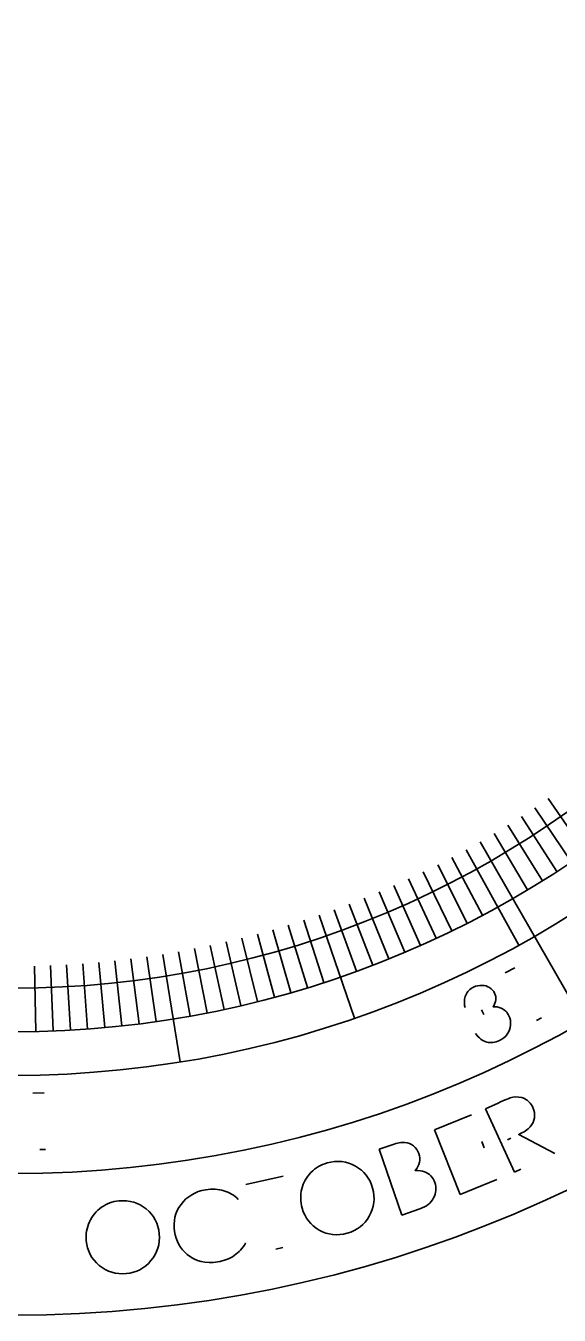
# Model space of a CAD drawing. Header units: inches. Extents: x 1 to 7, y 1 to 7.
# Drawn here: x 4.029 to 5.252, y 1.05 to 4.007 of the extents above; entities that cross this region are included whole.
import ezdxf

# ---------------------------------------------------------------- set-up
doc = ezdxf.new("R2010")
doc.units = ezdxf.units.IN
doc.header["$MEASUREMENT"] = 0
doc.layers.add('Layer 1', color=7, linetype='Continuous', lineweight=0)

# ---------------------------------------------------------------- blocks, each defined once
blk = doc.blocks.new('Block_51')
at = {"layer": 'Layer 1', "color": 1, "lineweight": 35, "true_color": 0xff0000}
for points in [[(4.045, 1.5591), (4.045, 1.5591), (4.0705, 1.5598), (4.0705, 1.5598)], [(4.0737, 1.4301), (4.0737, 1.4301), (4.0609, 1.4298), (4.0609, 1.4298)]]:
    blk.add_open_spline(points, degree=3, dxfattribs=at)
blk = doc.blocks.new('Block_50')
at = {"layer": 'Layer 1'}
blk.add_blockref('Block_51', (0, 0), dxfattribs=at)
blk = doc.blocks.new('Block_53')
at = {"layer": 'Layer 1', "color": 1, "lineweight": 35, "true_color": 0xff0000}
for points in [[(5.128, 1.8349), (5.128, 1.8349), (5.1505, 1.8468), (5.1505, 1.8468)], [(5.2112, 1.7322), (5.2112, 1.7322), (5.1998, 1.7262), (5.1998, 1.7262)]]:
    blk.add_open_spline(points, degree=3, dxfattribs=at)
blk = doc.blocks.new('Block_52')
at = {"layer": 'Layer 1'}
blk.add_blockref('Block_53', (0, 0), dxfattribs=at)
blk = doc.blocks.new('Block_55')
at = {"layer": 'Layer 1', "color": 1, "lineweight": 35, "true_color": 0xff0000}
for points, knots in [([(5.0361, 1.756), (5.0361, 1.756), (5.0361, 1.756), (5.0361, 1.756), (5.0336, 1.7667), (5.0342, 1.7761), (5.0378, 1.7843), (5.0378, 1.7843), (5.0378, 1.7843), (5.0378, 1.7843), (5.0378, 1.7843), (5.0378, 1.7843), (5.0378, 1.7843), (5.0415, 1.7924), (5.0475, 1.7985), (5.0558, 1.8025), (5.0558, 1.8025), (5.0558, 1.8025), (5.0558, 1.8025), (5.0558, 1.8025), (5.0558, 1.8025), (5.0558, 1.8025), (5.0619, 1.8054), (5.0683, 1.8068), (5.0749, 1.8065), (5.0749, 1.8065), (5.0749, 1.8065), (5.0749, 1.8065), (5.0749, 1.8065), (5.0749, 1.8065), (5.0749, 1.8065), (5.0815, 1.8063), (5.0874, 1.8045), (5.0925, 1.8012), (5.0925, 1.8012), (5.0925, 1.8012), (5.0925, 1.8012), (5.0925, 1.8012), (5.0925, 1.8012), (5.0925, 1.8012), (5.0977, 1.7979), (5.1015, 1.7936), (5.104, 1.7885), (5.104, 1.7885), (5.104, 1.7885), (5.104, 1.7885), (5.104, 1.7885), (5.104, 1.7885), (5.104, 1.7885), (5.1088, 1.7784), (5.1077, 1.7681), (5.1005, 1.7574), (5.1005, 1.7574), (5.1005, 1.7574), (5.1005, 1.7574), (5.1005, 1.7574), (5.1005, 1.7574), (5.1005, 1.7574), (5.1072, 1.7578), (5.1134, 1.7567), (5.1191, 1.754), (5.1191, 1.754), (5.1191, 1.754), (5.1191, 1.754), (5.1191, 1.754), (5.1191, 1.754), (5.1191, 1.754), (5.1272, 1.7503), (5.1331, 1.7445), (5.1368, 1.7369), (5.1368, 1.7369), (5.1368, 1.7369), (5.1368, 1.7369), (5.1368, 1.7369), (5.1368, 1.7369), (5.1368, 1.7369), (5.1399, 1.7302), (5.1412, 1.7231), (5.1406, 1.7154), (5.1406, 1.7154), (5.1406, 1.7154), (5.1406, 1.7154), (5.1406, 1.7154), (5.1406, 1.7154), (5.1406, 1.7154), (5.14, 1.7077), (5.1375, 1.7008), (5.133, 1.6946), (5.133, 1.6946), (5.133, 1.6946), (5.133, 1.6946), (5.133, 1.6946), (5.133, 1.6946), (5.133, 1.6946), (5.1286, 1.6884), (5.1226, 1.6835), (5.1151, 1.6799), (5.1151, 1.6799), (5.1151, 1.6799), (5.1151, 1.6799), (5.1151, 1.6799), (5.1151, 1.6799), (5.1151, 1.6799), (5.1051, 1.6751), (5.0953, 1.6739), (5.0858, 1.6765), (5.0858, 1.6765), (5.0858, 1.6765), (5.0858, 1.6765), (5.0858, 1.6765), (5.0858, 1.6765), (5.0858, 1.6765), (5.0763, 1.679), (5.0678, 1.6854), (5.0603, 1.6957), (5.0603, 1.6957), (5.0603, 1.6957), (5.0603, 1.6957)], [0, 0, 0, 0, 1, 1, 1, 2, 2, 2, 3, 3, 3, 4, 4, 4, 5, 5, 5, 6, 6, 6, 7, 7, 7, 8, 8, 8, 9, 9, 9, 10, 10, 10, 11, 11, 11, 12, 12, 12, 13, 13, 13, 14, 14, 14, 15, 15, 15, 16, 16, 16, 17, 17, 17, 18, 18, 18, 19, 19, 19, 20, 20, 20, 21, 21, 21, 22, 22, 22, 23, 23, 23, 24, 24, 24, 25, 25, 25, 26, 26, 26, 27, 27, 27, 28, 28, 28, 29, 29, 29, 30, 30, 30, 31, 31, 31, 32, 32, 32, 33, 33, 33, 34, 34, 34, 35, 35, 35, 36, 36, 36, 37, 37, 37, 38, 38, 38, 39, 39, 39, 39]), ([(5.0792, 1.7394), (5.0792, 1.7394), (5.0792, 1.7394), (5.0792, 1.7394), (5.0792, 1.7394), (5.074, 1.7501), (5.074, 1.7501), (5.074, 1.7501), (5.074, 1.7501), (5.074, 1.7501)], [0, 0, 0, 0, 1, 1, 1, 2, 2, 2, 3, 3, 3, 3])]:
    blk.add_open_spline(points, degree=3, knots=knots, dxfattribs=at)
blk = doc.blocks.new('Block_54')
at = {"layer": 'Layer 1'}
blk.add_blockref('Block_55', (0, 0), dxfattribs=at)
blk = doc.blocks.new('Block_158')
at = {"layer": 'Layer 1', "color": 1, "lineweight": 35, "true_color": 0xff0000}
blk.add_open_spline([(4.2424, 1.3122), (4.2424, 1.3122), (4.2424, 1.3122), (4.2424, 1.3122), (4.2665, 1.3144), (4.2874, 1.3082), (4.305, 1.2936), (4.305, 1.2936), (4.305, 1.2936), (4.305, 1.2936), (4.305, 1.2936), (4.305, 1.2936), (4.305, 1.2936), (4.3227, 1.279), (4.3326, 1.26), (4.3347, 1.2365), (4.3347, 1.2365), (4.3347, 1.2365), (4.3347, 1.2365), (4.3347, 1.2365), (4.3347, 1.2365), (4.3347, 1.2365), (4.3368, 1.2132), (4.3305, 1.1928), (4.3158, 1.1751), (4.3158, 1.1751), (4.3158, 1.1751), (4.3158, 1.1751), (4.3158, 1.1751), (4.3158, 1.1751), (4.3158, 1.1751), (4.3011, 1.1574), (4.2821, 1.1475), (4.2589, 1.1454), (4.2589, 1.1454), (4.2589, 1.1454), (4.2589, 1.1454), (4.2589, 1.1454), (4.2589, 1.1454), (4.2589, 1.1454), (4.2353, 1.1433), (4.2147, 1.1495), (4.197, 1.1642), (4.197, 1.1642), (4.197, 1.1642), (4.197, 1.1642), (4.197, 1.1642), (4.197, 1.1642), (4.197, 1.1642), (4.1793, 1.1789), (4.1695, 1.1977), (4.1674, 1.2206), (4.1674, 1.2206), (4.1674, 1.2206), (4.1674, 1.2206), (4.1674, 1.2206), (4.1674, 1.2206), (4.1674, 1.2206), (4.166, 1.2358), (4.1684, 1.2503), (4.1746, 1.264), (4.1746, 1.264), (4.1746, 1.264), (4.1746, 1.264), (4.1746, 1.264), (4.1746, 1.264), (4.1746, 1.264), (4.1808, 1.2778), (4.19, 1.2889), (4.2021, 1.2974), (4.2021, 1.2974), (4.2021, 1.2974), (4.2021, 1.2974), (4.2021, 1.2974), (4.2021, 1.2974), (4.2021, 1.2974), (4.2141, 1.306), (4.2276, 1.3109), (4.2424, 1.3122)], degree=3, knots=[0, 0, 0, 0, 1, 1, 1, 2, 2, 2, 3, 3, 3, 4, 4, 4, 5, 5, 5, 6, 6, 6, 7, 7, 7, 8, 8, 8, 9, 9, 9, 10, 10, 10, 11, 11, 11, 12, 12, 12, 13, 13, 13, 14, 14, 14, 15, 15, 15, 16, 16, 16, 17, 17, 17, 18, 18, 18, 19, 19, 19, 20, 20, 20, 21, 21, 21, 22, 22, 22, 23, 23, 23, 24, 24, 24, 25, 25, 25, 26, 26, 26, 26], dxfattribs=at)
blk = doc.blocks.new('Block_160')
at = {"layer": 'Layer 1', "color": 1, "lineweight": 35, "true_color": 0xff0000}
blk.add_lwpolyline([(4.516, 1.3157)], dxfattribs=at)
blk.add_open_spline([(4.5324, 1.2149), (4.5324, 1.2149), (4.5324, 1.2149), (4.5324, 1.2149), (4.5262, 1.2036), (4.5177, 1.1943), (4.5068, 1.1869), (4.5068, 1.1869), (4.5068, 1.1869), (4.5068, 1.1869), (4.5068, 1.1869), (4.5068, 1.1869), (4.5068, 1.1869), (4.496, 1.1795), (4.4833, 1.1746), (4.4688, 1.1723), (4.4688, 1.1723), (4.4688, 1.1723), (4.4688, 1.1723), (4.4688, 1.1723), (4.4688, 1.1723), (4.4688, 1.1723), (4.4412, 1.1678), (4.418, 1.1734), (4.3991, 1.1892), (4.3991, 1.1892), (4.3991, 1.1892), (4.3991, 1.1892), (4.3991, 1.1892), (4.3991, 1.1892), (4.3991, 1.1892), (4.3832, 1.2025), (4.3735, 1.2201), (4.3699, 1.242), (4.3699, 1.242), (4.3699, 1.242), (4.3699, 1.242), (4.3699, 1.242), (4.3699, 1.242), (4.3699, 1.242), (4.3662, 1.2651), (4.3711, 1.2858), (4.3847, 1.3042), (4.3847, 1.3042), (4.3847, 1.3042), (4.3847, 1.3042), (4.3847, 1.3042), (4.3847, 1.3042), (4.3847, 1.3042), (4.3983, 1.3226), (4.4173, 1.3337), (4.4416, 1.3377), (4.4416, 1.3377), (4.4416, 1.3377), (4.4416, 1.3377), (4.4416, 1.3377), (4.4416, 1.3377), (4.4416, 1.3377), (4.4563, 1.3401), (4.4701, 1.3394), (4.4829, 1.3355), (4.4829, 1.3355), (4.4829, 1.3355), (4.4829, 1.3355), (4.4829, 1.3355), (4.4829, 1.3355), (4.4829, 1.3355), (4.4957, 1.3316), (4.5067, 1.325), (4.516, 1.3157)], degree=3, knots=[0, 0, 0, 0, 1, 1, 1, 2, 2, 2, 3, 3, 3, 4, 4, 4, 5, 5, 5, 6, 6, 6, 7, 7, 7, 8, 8, 8, 9, 9, 9, 10, 10, 10, 11, 11, 11, 12, 12, 12, 13, 13, 13, 14, 14, 14, 15, 15, 15, 16, 16, 16, 17, 17, 17, 18, 18, 18, 19, 19, 19, 20, 20, 20, 21, 21, 21, 22, 22, 22, 23, 23, 23, 23], dxfattribs=at)
blk = doc.blocks.new('Block_159')
at = {"layer": 'Layer 1'}
blk.add_blockref('Block_160', (0, 0), dxfattribs=at)
blk = doc.blocks.new('Block_162')
at = {"layer": 'Layer 1', "color": 1, "lineweight": 35, "true_color": 0xff0000}
for points in [[(4.5334, 1.3501), (4.5334, 1.3501), (4.619, 1.3688), (4.619, 1.3688)], [(4.6182, 1.2053), (4.6182, 1.2053), (4.6023, 1.2018), (4.6023, 1.2018)]]:
    blk.add_open_spline(points, degree=3, dxfattribs=at)
blk = doc.blocks.new('Block_161')
at = {"layer": 'Layer 1'}
blk.add_blockref('Block_162', (0, 0), dxfattribs=at)
blk = doc.blocks.new('Block_163')
at = {"layer": 'Layer 1', "color": 1, "lineweight": 35, "true_color": 0xff0000}
blk.add_open_spline([(4.7199, 1.3991), (4.7199, 1.3991), (4.7199, 1.3991), (4.7199, 1.3991), (4.7432, 1.4056), (4.7648, 1.4032), (4.7848, 1.392), (4.7848, 1.392), (4.7848, 1.392), (4.7848, 1.392), (4.7848, 1.392), (4.7848, 1.392), (4.7848, 1.392), (4.8048, 1.3808), (4.8179, 1.3638), (4.8242, 1.3411), (4.8242, 1.3411), (4.8242, 1.3411), (4.8242, 1.3411), (4.8242, 1.3411), (4.8242, 1.3411), (4.8242, 1.3411), (4.8305, 1.3186), (4.8279, 1.2973), (4.8166, 1.2773), (4.8166, 1.2773), (4.8166, 1.2773), (4.8166, 1.2773), (4.8166, 1.2773), (4.8166, 1.2773), (4.8166, 1.2773), (4.8053, 1.2573), (4.7884, 1.2442), (4.7659, 1.2379), (4.7659, 1.2379), (4.7659, 1.2379), (4.7659, 1.2379), (4.7659, 1.2379), (4.7659, 1.2379), (4.7659, 1.2379), (4.7431, 1.2316), (4.7217, 1.2341), (4.7017, 1.2453), (4.7017, 1.2453), (4.7017, 1.2453), (4.7017, 1.2453), (4.7017, 1.2453), (4.7017, 1.2453), (4.7017, 1.2453), (4.6817, 1.2566), (4.6686, 1.2733), (4.6625, 1.2955), (4.6625, 1.2955), (4.6625, 1.2955), (4.6625, 1.2955), (4.6625, 1.2955), (4.6625, 1.2955), (4.6625, 1.2955), (4.6584, 1.3103), (4.6581, 1.325), (4.6618, 1.3396), (4.6618, 1.3396), (4.6618, 1.3396), (4.6618, 1.3396), (4.6618, 1.3396), (4.6618, 1.3396), (4.6618, 1.3396), (4.6654, 1.3542), (4.6724, 1.3667), (4.6828, 1.3773), (4.6828, 1.3773), (4.6828, 1.3773), (4.6828, 1.3773), (4.6828, 1.3773), (4.6828, 1.3773), (4.6828, 1.3773), (4.6932, 1.3879), (4.7055, 1.3951), (4.7199, 1.3991)], degree=3, knots=[0, 0, 0, 0, 1, 1, 1, 2, 2, 2, 3, 3, 3, 4, 4, 4, 5, 5, 5, 6, 6, 6, 7, 7, 7, 8, 8, 8, 9, 9, 9, 10, 10, 10, 11, 11, 11, 12, 12, 12, 13, 13, 13, 14, 14, 14, 15, 15, 15, 16, 16, 16, 17, 17, 17, 18, 18, 18, 19, 19, 19, 20, 20, 20, 21, 21, 21, 22, 22, 22, 23, 23, 23, 24, 24, 24, 25, 25, 25, 26, 26, 26, 26], dxfattribs=at)
blk = doc.blocks.new('Block_164')
at = {"layer": 'Layer 1', "color": 1, "lineweight": 35, "true_color": 0xff0000}
blk.add_open_spline([(4.8393, 1.4306), (4.8393, 1.4306), (4.869, 1.4408), (4.869, 1.4408), (4.869, 1.4408), (4.869, 1.4408), (4.869, 1.4408), (4.881, 1.4449), (4.8907, 1.4467), (4.8981, 1.4461), (4.8981, 1.4461), (4.8981, 1.4461), (4.8981, 1.4461), (4.8981, 1.4461), (4.8981, 1.4461), (4.8981, 1.4461), (4.9055, 1.4454), (4.9121, 1.4428), (4.9178, 1.4382), (4.9178, 1.4382), (4.9178, 1.4382), (4.9178, 1.4382), (4.9178, 1.4382), (4.9178, 1.4382), (4.9178, 1.4382), (4.9236, 1.4336), (4.9277, 1.4278), (4.9302, 1.4206), (4.9302, 1.4206), (4.9302, 1.4206), (4.9302, 1.4206), (4.9302, 1.4206), (4.9302, 1.4206), (4.9302, 1.4206), (4.9325, 1.4139), (4.9329, 1.4072), (4.9316, 1.4006), (4.9316, 1.4006), (4.9316, 1.4006), (4.9316, 1.4006), (4.9316, 1.4006), (4.9316, 1.4006), (4.9316, 1.4006), (4.9302, 1.3939), (4.9269, 1.3878), (4.9217, 1.3822), (4.9217, 1.3822), (4.9217, 1.3822), (4.9217, 1.3822), (4.9217, 1.3822), (4.9217, 1.3822), (4.9217, 1.3822), (4.9305, 1.3822), (4.9376, 1.3812), (4.9431, 1.3791), (4.9431, 1.3791), (4.9431, 1.3791), (4.9431, 1.3791), (4.9431, 1.3791), (4.9431, 1.3791), (4.9431, 1.3791), (4.9486, 1.3769), (4.9534, 1.3737), (4.9575, 1.3695), (4.9575, 1.3695), (4.9575, 1.3695), (4.9575, 1.3695), (4.9575, 1.3695), (4.9575, 1.3695), (4.9575, 1.3695), (4.9616, 1.3652), (4.9647, 1.3601), (4.9667, 1.3541), (4.9667, 1.3541), (4.9667, 1.3541), (4.9667, 1.3541), (4.9667, 1.3541), (4.9667, 1.3541), (4.9667, 1.3541), (4.9709, 1.342), (4.97, 1.3302), (4.9641, 1.3188), (4.9641, 1.3188), (4.9641, 1.3188), (4.9641, 1.3188), (4.9641, 1.3188), (4.9641, 1.3188), (4.9641, 1.3188), (4.9581, 1.3074), (4.9476, 1.2991), (4.9327, 1.2939), (4.9327, 1.2939), (4.9327, 1.2939), (4.9327, 1.2939), (4.9327, 1.2939), (4.8913, 1.2797), (4.8913, 1.2797)], degree=3, knots=[0, 0, 0, 0, 1, 1, 1, 2, 2, 2, 3, 3, 3, 4, 4, 4, 5, 5, 5, 6, 6, 6, 7, 7, 7, 8, 8, 8, 9, 9, 9, 10, 10, 10, 11, 11, 11, 12, 12, 12, 13, 13, 13, 14, 14, 14, 15, 15, 15, 16, 16, 16, 17, 17, 17, 18, 18, 18, 19, 19, 19, 20, 20, 20, 21, 21, 21, 22, 22, 22, 23, 23, 23, 24, 24, 24, 25, 25, 25, 26, 26, 26, 27, 27, 27, 28, 28, 28, 29, 29, 29, 30, 30, 30, 31, 31, 31, 32, 32, 32, 32], dxfattribs=at)
blk = doc.blocks.new('Block_166')
at = {"layer": 'Layer 1', "color": 1, "lineweight": 35, "true_color": 0xff0000}
for points in [[(4.9658, 1.4754), (4.9658, 1.4754), (5.0507, 1.5094), (5.0507, 1.5094)], [(5.0745, 1.4482), (5.0745, 1.4482), (5.0802, 1.4337), (5.0802, 1.4337)], [(5.1093, 1.3609), (5.1093, 1.3609), (5.025, 1.3272), (5.025, 1.3272)]]:
    blk.add_open_spline(points, degree=3, dxfattribs=at)
blk = doc.blocks.new('Block_165')
at = {"layer": 'Layer 1'}
blk.add_blockref('Block_166', (0, 0), dxfattribs=at)
blk = doc.blocks.new('Block_168')
at = {"layer": 'Layer 1', "color": 1, "lineweight": 35, "true_color": 0xff0000}
blk.add_open_spline([(5.0831, 1.5234), (5.0831, 1.5234), (5.112, 1.5366), (5.112, 1.5366), (5.112, 1.5366), (5.112, 1.5366), (5.112, 1.5366), (5.1281, 1.544), (5.1393, 1.5484), (5.1456, 1.5497), (5.1456, 1.5497), (5.1456, 1.5497), (5.1456, 1.5497), (5.1456, 1.5497), (5.1456, 1.5497), (5.1456, 1.5497), (5.1552, 1.5516), (5.1641, 1.5506), (5.1725, 1.5466), (5.1725, 1.5466), (5.1725, 1.5466), (5.1725, 1.5466), (5.1725, 1.5466), (5.1725, 1.5466), (5.1725, 1.5466), (5.1808, 1.5426), (5.1872, 1.5359), (5.1915, 1.5264), (5.1915, 1.5264), (5.1915, 1.5264), (5.1915, 1.5264), (5.1915, 1.5264), (5.1915, 1.5264), (5.1915, 1.5264), (5.1951, 1.5185), (5.1964, 1.5107), (5.1955, 1.503), (5.1955, 1.503), (5.1955, 1.503), (5.1955, 1.503), (5.1955, 1.503), (5.1955, 1.503), (5.1955, 1.503), (5.1945, 1.4953), (5.1913, 1.4884), (5.1858, 1.4822), (5.1858, 1.4822), (5.1858, 1.4822), (5.1858, 1.4822), (5.1858, 1.4822), (5.1858, 1.4822), (5.1858, 1.4822), (5.1803, 1.4759), (5.1714, 1.47), (5.1593, 1.4644), (5.1593, 1.4644), (5.1593, 1.4644), (5.1593, 1.4644), (5.1593, 1.4644), (5.2424, 1.4208), (5.2424, 1.4208)], degree=3, knots=[0, 0, 0, 0, 1, 1, 1, 2, 2, 2, 3, 3, 3, 4, 4, 4, 5, 5, 5, 6, 6, 6, 7, 7, 7, 8, 8, 8, 9, 9, 9, 10, 10, 10, 11, 11, 11, 12, 12, 12, 13, 13, 13, 14, 14, 14, 15, 15, 15, 16, 16, 16, 17, 17, 17, 18, 18, 18, 19, 19, 19, 20, 20, 20, 20], dxfattribs=at)
for points in [[(5.1414, 1.4562), (5.1414, 1.4562), (5.1332, 1.4524), (5.1332, 1.4524)], [(5.1641, 1.3849), (5.1641, 1.3849), (5.1496, 1.3783), (5.1496, 1.3783)]]:
    blk.add_open_spline(points, degree=3, dxfattribs=at)
blk = doc.blocks.new('Block_167')
at = {"layer": 'Layer 1'}
blk.add_blockref('Block_168', (0, 0), dxfattribs=at)

msp = doc.modelspace()

# ---------------------------------------------------------------- linework, layer by layer
at = {"layer": 'Layer 1', "color": 1, "lineweight": 35, "true_color": 0xff0000}
for p, q in [((5.1496, 1.3783), (5.0831, 1.5234)), ((4.9658, 1.4754), (5.025, 1.3272)), ((4.8393, 1.4306), (4.8913, 1.2797))]:
    msp.add_line(p, q, dxfattribs=at)
at = {"layer": 'Layer 1', "color": 18, "lineweight": 35, "true_color": 0x000000}
for points in [[(1.05, 4), (1.05, 5.6292), (2.3708, 6.95), (4, 6.95), (5.6292, 6.95), (6.95, 5.6292), (6.95, 4), (6.95, 2.3708), (5.6292, 1.05), (4, 1.05), (2.3708, 1.05), (1.05, 2.3708), (1.05, 4)], [(1.8, 4), (1.8, 5.215), (2.785, 6.2), (4, 6.2), (5.215, 6.2), (6.2, 5.215), (6.2, 4), (6.2, 2.785), (5.215, 1.8), (4, 1.8), (2.785, 1.8), (1.8, 2.785), (1.8, 4)]]:
    msp.add_open_spline(points, degree=3, knots=[0, 0, 0, 0, 1, 1, 1, 2, 2, 2, 3, 3, 3, 4, 4, 4, 4], dxfattribs=at)
at = {"layer": 'Layer 1', "color": 1, "lineweight": 35, "true_color": 0xff0000}
for points in [[(1.375, 4), (1.375, 5.4497), (2.5503, 6.625), (4, 6.625), (5.4497, 6.625), (6.625, 5.4497), (6.625, 4), (6.625, 2.5503), (5.4497, 1.375), (4, 1.375), (2.5503, 1.375), (1.375, 2.5503), (1.375, 4)], [(1.6, 4), (1.6, 5.3255), (2.6745, 6.4), (4, 6.4), (5.3255, 6.4), (6.4, 5.3255), (6.4, 4), (6.4, 2.6745), (5.3255, 1.6), (4, 1.6), (2.6745, 1.6), (1.6, 2.6745), (1.6, 4)], [(1.7, 4), (1.7, 5.2703), (2.7297, 6.3), (4, 6.3), (5.2703, 6.3), (6.3, 5.2703), (6.3, 4), (6.3, 2.7297), (5.2703, 1.7), (4, 1.7), (2.7297, 1.7), (1.7, 2.7297), (1.7, 4)]]:
    msp.add_open_spline(points, degree=3, knots=[0, 0, 0, 0, 1, 1, 1, 2, 2, 2, 3, 3, 3, 4, 4, 4, 4], dxfattribs=at)
for points in [[(5.2271, 2.2346), (5.2271, 2.2346), (5.3128, 2.1114), (5.3128, 2.1114)], [(5.1657, 2.1934), (5.1657, 2.1934), (5.247, 2.0674), (5.247, 2.0674)], [(5.1966, 2.2138), (5.1966, 2.2138), (5.2801, 2.0891), (5.2801, 2.0891)], [(5.1344, 2.1737), (5.1344, 2.1737), (5.2136, 2.0462), (5.2136, 2.0462)], [(5.071, 2.1357), (5.071, 2.1357), (5.4944, 1.3987), (5.4944, 1.3987)], [(5.1029, 2.1544), (5.1029, 2.1544), (5.1798, 2.0257), (5.1798, 2.0257)], [(5.0062, 2.1), (5.0062, 2.1), (5.0764, 1.9674), (5.0764, 1.9674)], [(5.0387, 2.1176), (5.0387, 2.1176), (5.1595, 1.8987), (5.1595, 1.8987)], [(4.9734, 2.083), (4.9734, 2.083), (5.0413, 1.9492), (5.0413, 1.9492)], [(4.9068, 2.0506), (4.9068, 2.0506), (4.9701, 1.9146), (4.9701, 1.9146)], [(4.9402, 2.0665), (4.9402, 2.0665), (5.0058, 1.9316), (5.0058, 1.9316)], [(4.8392, 2.0206), (4.8392, 2.0206), (4.8978, 1.8825), (4.8978, 1.8825)], [(4.8732, 2.0353), (4.8732, 2.0353), (4.9341, 1.8982), (4.9341, 1.8982)], [(4.7707, 1.9929), (4.7707, 1.9929), (4.8244, 1.8528), (4.8244, 1.8528)], [(4.8051, 2.0064), (4.8051, 2.0064), (4.8612, 1.8673), (4.8612, 1.8673)], [(4.6661, 1.9558), (4.6661, 1.9558), (4.7126, 1.8132), (4.7126, 1.8132)], [(4.7012, 1.9675), (4.7012, 1.9675), (4.7827, 1.7312), (4.7827, 1.7312)], [(4.736, 1.9799), (4.736, 1.9799), (4.7874, 1.839), (4.7874, 1.839)], [(4.5598, 1.9241), (4.5598, 1.9241), (4.5988, 1.7793), (4.5988, 1.7793)], [(4.5954, 1.9341), (4.5954, 1.9341), (4.6369, 1.7899), (4.6369, 1.7899)], [(4.6308, 1.9446), (4.6308, 1.9446), (4.6748, 1.8012), (4.6748, 1.8012)], [(4.4519, 1.898), (4.4519, 1.898), (4.4835, 1.7514), (4.4835, 1.7514)], [(4.488, 1.9061), (4.488, 1.9061), (4.5221, 1.76), (4.5221, 1.76)], [(4.524, 1.9148), (4.524, 1.9148), (4.5605, 1.7693), (4.5605, 1.7693)], [(4.2697, 1.867), (4.2697, 1.867), (4.2885, 1.7182), (4.2885, 1.7182)], [(4.3063, 1.8719), (4.3063, 1.8719), (4.3277, 1.7235), (4.3277, 1.7235)], [(4.3429, 1.8775), (4.3429, 1.8775), (4.3828, 1.6307), (4.3828, 1.6307)], [(4.3793, 1.8837), (4.3793, 1.8837), (4.4058, 1.7361), (4.4058, 1.7361)], [(4.4157, 1.8906), (4.4157, 1.8906), (4.4447, 1.7434), (4.4447, 1.7434)], [(4.0485, 1.8505), (4.0485, 1.8505), (4.0518, 1.7006), (4.0518, 1.7006)], [(4.0854, 1.8517), (4.0854, 1.8517), (4.0914, 1.7018), (4.0914, 1.7018)], [(4.1224, 1.8535), (4.1224, 1.8535), (4.1309, 1.7037), (4.1309, 1.7037)], [(4.1593, 1.8559), (4.1593, 1.8559), (4.1704, 1.7063), (4.1704, 1.7063)], [(4.1961, 1.859), (4.1961, 1.859), (4.2098, 1.7096), (4.2098, 1.7096)], [(4.2329, 1.8627), (4.2329, 1.8627), (4.2492, 1.7135), (4.2492, 1.7135)]]:
    msp.add_open_spline(points, degree=3, dxfattribs=at)

# ---------------------------------------------------------------- block references
at = {"layer": 'Layer 1'}
for name in ['Block_52', 'Block_54', 'Block_50', 'Block_167', 'Block_165', 'Block_164', 'Block_163', 'Block_161', 'Block_159', 'Block_158']:
    msp.add_blockref(name, (0, 0), dxfattribs=at)

doc.saveas('drawing.dxf')
